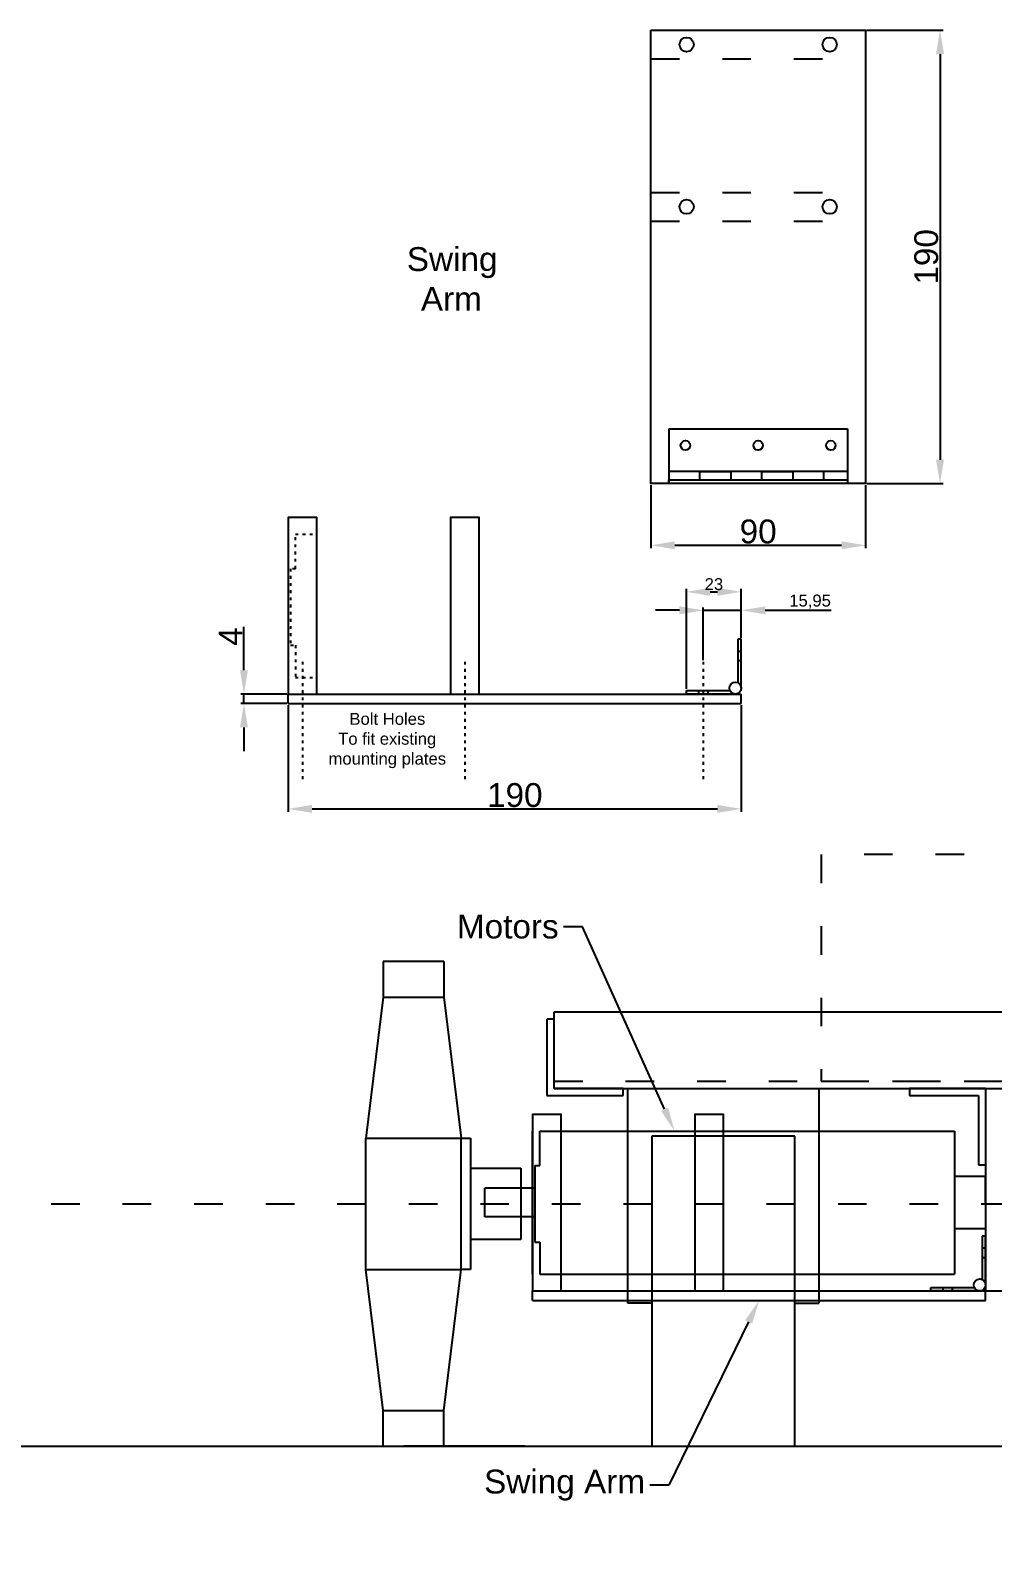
# Model space of a CAD drawing. Header units: millimetres. Extents: x -190 to 3056, y -54 to 4674.
# Drawn here: x 2195 to 2599, y 1944 to 2577 of the extents above; entities that cross this region are included whole.
import ezdxf
from ezdxf import colors
from ezdxf.entities.mleader import LeaderData, LeaderLine
from ezdxf.math import Vec2, Vec3

# ---------------------------------------------------------------- set-up
doc = ezdxf.new("R2010")
doc.units = ezdxf.units.MM
doc.linetypes.add('ACAD_ISO03W100', pattern=[30, 12, -18])
doc.styles.get("Standard").update_dxf_attribs({"font": 'arial.ttf'})
doc.dimstyles.new('ISO-25', dxfattribs={"dimtxt": 40, "dimasz": 50, "dimexe": 1.25, "dimexo": 0.625, "dimtad": 1, "dimtxsty": 'Standard', "dimcen": 2.5, "dimadec": 0, "dimazin": 0, "dimtfac": 1, "dimtmove": 0, "dimatfit": 3, "dimfxl": 1, "dimarcsym": 0})

# ---------------------------------------------------------------- blocks, each defined once
blk = doc.blocks.new('*D92')
at = {"color": 0, "lineweight": -2, "transparency": 16777216}
for p, q in [((2545.74, 2577.02), (2577.64, 2577.02)), ((2576.39, 2567.02), (2576.39, 2397.02)), ((2545.74, 2387.02), (2577.64, 2387.02))]:
    blk.add_line(p, q, dxfattribs=at)
at = {"color": 0, "transparency": 16777216}
for points in [[(2574.72, 2567.02), (2578.06, 2567.02), (2576.39, 2577.02)], [(2574.72, 2397.02), (2578.06, 2397.02), (2576.39, 2387.02)]]:
    blk.add_solid(points, dxfattribs=at)
at = {"layer": 'Defpoints', "color": 0, "transparency": 16777216}
for p in [(2545.11, 2577.02), (2545.11, 2387.02), (2576.39, 2387.02)]:
    blk.add_point(p, dxfattribs=at)
at = {"color": 0, "transparency": 16777216, "insert": (2570.66, 2482.02), "char_height": 10, "attachment_point": 5, "rotation": 90}
blk.add_mtext('190', dxfattribs=at)
blk = doc.blocks.new('*D93')
at = {"color": 0, "lineweight": -2, "transparency": 16777216}
for p, q in [((2455.11, 2386.4), (2455.11, 2359.9)), ((2545.11, 2386.4), (2545.11, 2359.9)), ((2465.11, 2361.15), (2535.11, 2361.15))]:
    blk.add_line(p, q, dxfattribs=at)
at = {"color": 0, "transparency": 16777216}
for points in [[(2465.11, 2362.82), (2465.11, 2359.48), (2455.11, 2361.15)], [(2535.11, 2362.82), (2535.11, 2359.48), (2545.11, 2361.15)]]:
    blk.add_solid(points, dxfattribs=at)
at = {"layer": 'Defpoints', "color": 0, "transparency": 16777216}
for p in [(2455.11, 2387.02), (2545.11, 2387.02), (2545.11, 2361.15)]:
    blk.add_point(p, dxfattribs=at)
at = {"color": 0, "transparency": 16777216, "insert": (2500.11, 2366.88), "char_height": 10, "attachment_point": 5}
blk.add_mtext('90', dxfattribs=at)
blk = doc.blocks.new('*D94')
at = {"color": 0, "lineweight": -2, "transparency": 16777216}
for p, q in [((2303.06, 2294.18), (2303.06, 2249.43)), ((2493.06, 2294.18), (2493.06, 2249.43)), ((2313.06, 2250.68), (2483.06, 2250.68))]:
    blk.add_line(p, q, dxfattribs=at)
at = {"color": 0, "transparency": 16777216}
for points in [[(2313.06, 2252.35), (2313.06, 2249.01), (2303.06, 2250.68)], [(2483.06, 2252.35), (2483.06, 2249.01), (2493.06, 2250.68)]]:
    blk.add_solid(points, dxfattribs=at)
at = {"layer": 'Defpoints', "color": 0, "transparency": 16777216}
for p in [(2303.06, 2294.81), (2493.06, 2294.81), (2493.06, 2250.68)]:
    blk.add_point(p, dxfattribs=at)
at = {"color": 0, "transparency": 16777216, "insert": (2398.06, 2256.41), "char_height": 10, "attachment_point": 5}
blk.add_mtext('190', dxfattribs=at)
blk = doc.blocks.new('*D95')
at = {"color": 0, "lineweight": -2, "transparency": 16777216}
for p, q in [((2284.46, 2308.81), (2284.46, 2326.97)), ((2302.43, 2298.81), (2283.21, 2298.81)), ((2284.46, 2294.81), (2284.46, 2298.81)), ((2302.43, 2294.81), (2283.21, 2294.81)), ((2284.46, 2284.81), (2284.46, 2274.81))]:
    blk.add_line(p, q, dxfattribs=at)
at = {"color": 0, "transparency": 16777216}
for points in [[(2282.8, 2308.81), (2286.13, 2308.81), (2284.46, 2298.81)], [(2282.8, 2284.81), (2286.13, 2284.81), (2284.46, 2294.81)]]:
    blk.add_solid(points, dxfattribs=at)
at = {"layer": 'Defpoints', "color": 0, "transparency": 16777216}
for p in [(2284.46, 2298.81), (2303.06, 2298.81), (2303.06, 2294.81)]:
    blk.add_point(p, dxfattribs=at)
at = {"color": 0, "transparency": 16777216, "insert": (2278.84, 2322.89), "char_height": 10, "attachment_point": 5, "rotation": 90}
blk.add_mtext('4', dxfattribs=at)
blk = doc.blocks.new('*D96')
at = {"color": 0, "lineweight": -2, "transparency": 16777216}
for p, q in [((2470.06, 2300.93), (2470.06, 2342.9)), ((2493.06, 2322.43), (2493.06, 2342.9)), ((2480.06, 2341.65), (2483.06, 2341.65))]:
    blk.add_line(p, q, dxfattribs=at)
at = {"color": 0, "transparency": 16777216}
for points in [[(2480.06, 2343.32), (2480.06, 2339.98), (2470.06, 2341.65)], [(2483.06, 2343.32), (2483.06, 2339.98), (2493.06, 2341.65)]]:
    blk.add_solid(points, dxfattribs=at)
at = {"layer": 'Defpoints', "color": 0, "transparency": 16777216}
for p in [(2493.06, 2341.65), (2493.06, 2321.81), (2470.06, 2300.31)]:
    blk.add_point(p, dxfattribs=at)
at = {"color": 0, "transparency": 16777216, "insert": (2481.56, 2344.83), "char_height": 5, "attachment_point": 5}
blk.add_mtext('23', dxfattribs=at)
blk = doc.blocks.new('*D97')
at = {"color": 0, "lineweight": -2, "transparency": 16777216}
for p, q in [((2467.11, 2333.9), (2457.11, 2333.9)), ((2477.11, 2313.01), (2477.11, 2335.15)), ((2477.11, 2333.9), (2493.06, 2333.9)), ((2493.06, 2323.06), (2493.06, 2335.15)), ((2503.06, 2333.9), (2530.75, 2333.9))]:
    blk.add_line(p, q, dxfattribs=at)
at = {"color": 0, "transparency": 16777216}
for points in [[(2467.11, 2335.57), (2467.11, 2332.24), (2477.11, 2333.9)], [(2503.06, 2335.57), (2503.06, 2332.24), (2493.06, 2333.9)]]:
    blk.add_solid(points, dxfattribs=at)
at = {"layer": 'Defpoints', "color": 0, "transparency": 16777216}
for p in [(2493.06, 2333.9), (2493.06, 2322.43), (2477.11, 2312.38)]:
    blk.add_point(p, dxfattribs=at)
at = {"color": 0, "transparency": 16777216, "insert": (2521.9, 2337.53), "char_height": 5, "attachment_point": 5}
blk.add_mtext('15,95', dxfattribs=at)

msp = doc.modelspace()

# ---------------------------------------------------------------- linework, layer by layer
at = {"color": 6, "linetype": 'ACAD_ISO03W100'}
for p, q in [((2455.111, 2565.023), (2545.111, 2565.023)), ((2455.111, 2509.023), (2545.111, 2509.023)), ((2455.111, 2497.023), (2545.111, 2497.023))]:
    msp.add_line(p, q, dxfattribs=at)
at = {"color": 3}
for p, q in [((2462.611, 2410.023), (2537.611, 2410.023)), ((2462.611, 2410.023), (2462.611, 2387.023)), ((2537.611, 2410.023), (2537.611, 2387.023)), ((2537.611, 2392.023), (2462.611, 2392.023)), ((2462.611, 2387.023), (2462.611, 2388.523)), ((2462.611, 2388.523), (2537.611, 2388.523)), ((2537.611, 2387.023), (2462.611, 2387.023)), ((2537.611, 2388.523), (2537.611, 2387.023)), ((2368.229, 2186.763), (2342.829, 2186.763)), ((2342.829, 2186.763), (2342.829, 2171.763)), ((2368.229, 2186.763), (2368.229, 2171.763)), ((2342.829, 2171.763), (2335.529, 2112.663)), ((2342.829, 2171.763), (2368.229, 2171.763)), ((2368.229, 2171.763), (2375.529, 2112.663)), ((2445.529, 2043.563), (2445.529, 2133.563)), ((2445.529, 2133.563), (2525.529, 2133.563)), ((2525.529, 2133.563), (2525.529, 2043.563)), ((2335.529, 2112.663), (2375.529, 2112.663)), ((2335.529, 2057.663), (2335.529, 2112.663)), ((2375.529, 2057.663), (2375.529, 2112.663)), ((2375.529, 2112.663), (2379.529, 2112.663)), ((2379.529, 2112.663), (2379.529, 2057.663)), ((2515.529, 2113.563), (2455.529, 2113.563)), ((2455.529, 2113.563), (2455.529, 1983.563)), ((2515.529, 1983.563), (2515.529, 2113.563)), ((2375.529, 2070.163), (2375.529, 2100.163)), ((2379.529, 2100.163), (2400.529, 2100.163)), ((2400.529, 2100.163), (2400.529, 2070.163)), ((2400.529, 2070.163), (2379.529, 2070.163)), ((2335.529, 2057.663), (2375.529, 2057.663)), ((2342.829, 1998.563), (2335.529, 2057.663)), ((2368.229, 1998.563), (2375.529, 2057.663)), ((2379.529, 2057.663), (2375.529, 2057.663)), ((2455.529, 2043.563), (2445.529, 2043.563)), ((2515.529, 2043.563), (2525.529, 2043.563)), ((2342.829, 1983.563), (2342.829, 1998.563)), ((2342.829, 1998.563), (2368.229, 1998.563)), ((2368.229, 1983.563), (2368.229, 1998.563)), ((2171.045, 1983.563), (3032.012, 1983.563)), ((2402.329, 1983.563), (2351.529, 1983.563)), ((2455.529, 1983.563), (2515.529, 1983.563))]:
    msp.add_line(p, q, dxfattribs=at)
at = {"color": 6, "linetype": 'ACAD_ISO03W100', "ltscale": 0.1}
for p, q in [((2306.056, 2365.808), (2315.056, 2365.808)), ((2306.056, 2351.308), (2306.056, 2365.808)), ((2304.056, 2351.308), (2304.056, 2319.308)), ((2306.056, 2351.308), (2304.056, 2351.308)), ((2304.056, 2319.308), (2306.056, 2319.308)), ((2306.056, 2319.308), (2306.056, 2305.808)), ((2306.056, 2305.808), (2315.056, 2305.808))]:
    msp.add_line(p, q, dxfattribs=at)
at = {"color": 4}
for p, q in [((2493.056, 2321.808), (2491.556, 2321.808)), ((2491.556, 2321.808), (2491.556, 2303.599)), ((2493.056, 2301.308), (2493.056, 2321.808)), ((2491.556, 2316.808), (2491.556, 2312.808)), ((2491.556, 2316.808), (2493.056, 2316.808)), ((2491.556, 2312.808), (2493.056, 2312.808)), ((2470.056, 2298.808), (2470.056, 2300.308)), ((2470.056, 2300.308), (2488.264, 2300.308)), ((2490.556, 2298.808), (2470.056, 2298.808)), ((2475.056, 2300.308), (2475.056, 2298.808)), ((2479.056, 2300.308), (2479.056, 2298.808)), ((2595.529, 2071.663), (2594.029, 2071.663)), ((2594.029, 2071.663), (2594.029, 2053.455)), ((2595.529, 2051.163), (2595.529, 2071.663)), ((2594.029, 2066.663), (2595.529, 2066.663)), ((2594.029, 2062.663), (2595.529, 2062.663)), ((2572.529, 2048.663), (2572.529, 2050.163)), ((2572.529, 2050.163), (2590.737, 2050.163)), ((2593.029, 2048.663), (2572.529, 2048.663)), ((2577.529, 2050.163), (2581.529, 2050.163)), ((2577.529, 2050.163), (2577.529, 2048.663)), ((2581.529, 2050.163), (2581.529, 2048.663))]:
    msp.add_line(p, q, dxfattribs=at)
at = {"color": 4, "linetype": 'ACAD_ISO03W100', "ltscale": 0.1}
for p, q in [((2309.056, 2312.381), (2309.056, 2262.98)), ((2377.056, 2312.381), (2377.056, 2262.98)), ((2477.108, 2312.381), (2477.108, 2262.98))]:
    msp.add_line(p, q, dxfattribs=at)
at = {"color": 6}
for p, q in [((2303.056, 2298.808), (2493.056, 2298.808)), ((2303.056, 2294.808), (2303.056, 2298.808)), ((2493.056, 2294.808), (2493.056, 2298.808)), ((2303.056, 2294.808), (2493.056, 2294.808)), ((2595.529, 2133.563), (2563.529, 2133.563)), ((2563.529, 2133.563), (2563.529, 2130.563)), ((2595.529, 2133.563), (2595.529, 2048.663)), ((2595.529, 2133.563), (2607.529, 2133.563)), ((2563.529, 2130.563), (2592.529, 2130.563)), ((2592.529, 2130.563), (2592.529, 2101.563)), ((2405.529, 2055.663), (2405.529, 2115.663)), ((2408.529, 2115.663), (2582.529, 2115.663)), ((2408.529, 2101.163), (2408.529, 2115.663)), ((2582.529, 2115.663), (2582.529, 2055.663)), ((2406.529, 2101.163), (2406.529, 2069.163)), ((2406.529, 2101.163), (2408.529, 2101.163)), ((2595.529, 2096.663), (2582.529, 2096.663)), ((2592.529, 2101.563), (2595.529, 2101.563)), ((2595.529, 2085.663), (2595.529, 2096.663)), ((2406.529, 2091.663), (2385.529, 2091.663)), ((2385.529, 2079.663), (2385.529, 2091.663)), ((2406.529, 2090.663), (2406.529, 2079.663)), ((2595.529, 2085.663), (2595.529, 2074.663)), ((2406.529, 2079.663), (2385.529, 2079.663)), ((2595.529, 2074.663), (2582.529, 2074.663)), ((2406.529, 2069.163), (2408.529, 2069.163)), ((2408.529, 2069.163), (2408.529, 2055.663)), ((2408.529, 2055.663), (2582.529, 2055.663)), ((2405.529, 2044.663), (2405.529, 2048.663)), ((2410.529, 2048.663), (2595.529, 2048.663)), ((2595.529, 2044.663), (2595.529, 2048.663)), ((2595.529, 2048.663), (2607.529, 2048.663)), ((2405.529, 2044.663), (2595.529, 2044.663))]:
    msp.add_line(p, q, dxfattribs=at)
at = {"color": 1}
for p, q in [((2414.529, 2162.563), (2414.529, 2165.563)), ((2414.529, 2165.563), (2788.529, 2165.563)), ((2414.529, 2162.563), (2411.529, 2162.563)), ((2411.529, 2162.563), (2411.529, 2130.563)), ((2414.529, 2133.563), (2414.529, 2162.563)), ((2443.529, 2133.563), (2414.529, 2133.563)), ((2414.529, 2133.563), (2788.529, 2133.563)), ((2443.529, 2130.563), (2443.529, 2133.563)), ((2411.529, 2130.563), (2443.529, 2130.563))]:
    msp.add_line(p, q, dxfattribs=at)
at = {"color": 1, "linetype": 'ACAD_ISO03W100'}
msp.add_line((2414.529, 2136.563), (2788.529, 2136.563), dxfattribs=at)
at = {"color": 4, "linetype": 'ACAD_ISO03W100'}
msp.add_line((2203.605, 2085.163), (3033.989, 2085.163), dxfattribs=at)
at = {"color": 6}
for points in [[(2455.111, 2577.023), (2545.111, 2577.023), (2545.111, 2387.023), (2455.111, 2387.023)], [(2303.056, 2298.808), (2315.056, 2298.808), (2315.056, 2372.808), (2303.056, 2372.808)], [(2371.056, 2298.808), (2383.056, 2298.808), (2383.056, 2372.808), (2371.056, 2372.808)], [(2405.529, 2048.663), (2417.529, 2048.663), (2417.529, 2122.663), (2405.529, 2122.663)], [(2473.529, 2048.663), (2485.529, 2048.663), (2485.529, 2122.663), (2473.529, 2122.663)]]:
    msp.add_lwpolyline(points, close=True, dxfattribs=at)
at = {"color": 3}
msp.add_lwpolyline([(2462.611, 2388.523), (2475.611, 2388.523), (2475.611, 2392.023), (2488.611, 2392.023), (2488.611, 2388.523), (2501.611, 2388.523), (2501.611, 2392.023), (2514.611, 2392.023), (2514.611, 2388.523), (2527.611, 2388.523), (2527.611, 2392.023)], dxfattribs=at)
at = {"color": 2, "linetype": 'ACAD_ISO03W100'}
msp.add_lwpolyline([(2526.529, 2136.563), (2676.529, 2136.563), (2676.529, 2231.563), (2526.529, 2231.563)], close=True, dxfattribs=at)
at = {"color": 6}
for centre in [(2470.111, 2571.023), (2530.111, 2571.023), (2470.111, 2503.023), (2530.111, 2503.023)]:
    msp.add_circle(centre, 3, dxfattribs=at)
at = {"color": 3}
for centre in [(2469.611, 2403.023), (2500.111, 2403.023), (2530.611, 2403.023)]:
    msp.add_circle(centre, 2, dxfattribs=at)
at = {"color": 4}
for centre in [(2490.556, 2301.308), (2593.029, 2051.163)]:
    msp.add_circle(centre, 2.5, dxfattribs=at)

# ---------------------------------------------------------------- texts
at = {"color": 4, "linetype": 'ACAD_ISO03W100', "attachment_point": 1}
for s, width, insert, char_height in [('\\pi-0.7382;Swing \\P\\pi5.152;Arm', 35.01063, (2353.508, 2486.106), 10), ('\\pi10.179;Bolt Holes\\P\\pi5.4469;To fit existing \\P\\pi1.4138;mounting plates', 51.41224, (2318.519, 2290.917), 5)]:
    msp.add_mtext_dynamic_manual_height_columns(s, width=width, gutter_width=12.5, heights=[0], dxfattribs=dict(at, insert=insert, char_height=char_height))

# ---------------------------------------------------------------- dimensions: what is measured, and where the dimension line sits
at = {"color": 1}
for base, p1, p2, picture, middle in [((2576.392, 2387.023), (2545.111, 2577.023), (2545.111, 2387.023), '*D92', (2570.661, 2482.023)), ((2284.463, 2298.808), (2303.056, 2294.808), (2303.056, 2298.808), '*D95', (2278.838, 2322.891))]:
    dim = msp.add_linear_dim(base=base, p1=p1, p2=p2, angle=90, dimstyle='ISO-25', override={"dimtxt": 10, "dimasz": 10}, dxfattribs=at)
    dim.commit()
    dim.dimension.update_dxf_attribs({"geometry": picture, "text_midpoint": middle})
for base, p1, p2, override, picture, middle in [((2545.111, 2361.151), (2455.111, 2387.023), (2545.111, 2387.023), {"dimtxt": 10, "dimasz": 10}, '*D93', (2500.111, 2366.882)), ((2493.056, 2341.649), (2470.056, 2300.308), (2493.056, 2321.808), {"dimtxt": 5, "dimasz": 10}, '*D96', (2481.556, 2344.828)), ((2493.056, 2333.905), (2477.108, 2312.381), (2493.056, 2322.433), {"dimtxt": 5, "dimasz": 10}, '*D97', (2521.9, 2337.535)), ((2493.056, 2250.679), (2303.056, 2294.808), (2493.056, 2294.808), {"dimtxt": 10, "dimasz": 10}, '*D94', (2398.056, 2256.41))]:
    dim = msp.add_linear_dim(base=base, p1=p1, p2=p2, dimstyle='ISO-25', override=override, dxfattribs=at)
    dim.commit()
    dim.dimension.update_dxf_attribs({"geometry": picture, "text_midpoint": middle})

# ---------------------------------------------------------------- leaders
ml = msp.add_multileader_mtext('Standard', dxfattribs=at)
ml.set_content('Motors', color=1)
ml.set_leader_properties()
ml.build(insert=Vec2(0, 0))
ml.multileader.update_dxf_attribs({"arrow_head_size": 10})
ctx = ml.context
ctx.base_point, ctx.char_height, ctx.arrow_head_size, ctx.plane_origin = Vec3(2373.347, 2201.303), 10, 10, Vec3(2445.529, 2115.663)
ctx.text_align_type = 2
notes = []
notes.append((ctx, [(0, (1, 1, 0), (2426.466, 2201.303), (-1, 0), 8, [(0, [(2465.013, 2115.663)], 0, [])])]))
ctx.mtext.insert, ctx.mtext.alignment, ctx.mtext.flow_direction = Vec3(2416.466, 2206.385), 3, 5
ml = msp.add_multileader_mtext('Standard', dxfattribs=at)
ml.set_content('Swing Arm', color=1)
ml.set_leader_properties()
ml.build(insert=Vec2(0, 0))
ml.multileader.update_dxf_attribs({"arrow_head_size": 10})
ctx = ml.context
ctx.base_point, ctx.char_height, ctx.arrow_head_size, ctx.plane_origin = Vec3(2384.692, 1967.299), 10, 10, Vec3(2500.529, 2044.663)
ctx.text_align_type = 2
notes.append((ctx, [(0, (1, 1, 0), (2462.701, 1967.299), (-1, 0), 8, [(0, [(2500.529, 2044.663)], 0, [])])]))
ctx.mtext.insert, ctx.mtext.alignment, ctx.mtext.flow_direction = Vec3(2452.701, 1973.769), 3, 5
for ctx, leaders in notes:
    for number, flags, end, landing, length, lines in leaders:
        leader = LeaderData()
        leader.index, (leader.has_last_leader_line, leader.has_dogleg_vector, leader.attachment_direction) = number, flags
        leader.last_leader_point, leader.dogleg_vector, leader.dogleg_length = Vec3(end), Vec3(landing), length
        for number, points, colour, breaks in lines:
            line = LeaderLine()
            line.index, line.vertices, line.color, line.breaks = number, Vec3.list(points), colors.encode_raw_color(colour), breaks
            leader.lines.append(line)
        ctx.leaders.append(leader)

doc.saveas('drawing.dxf')
